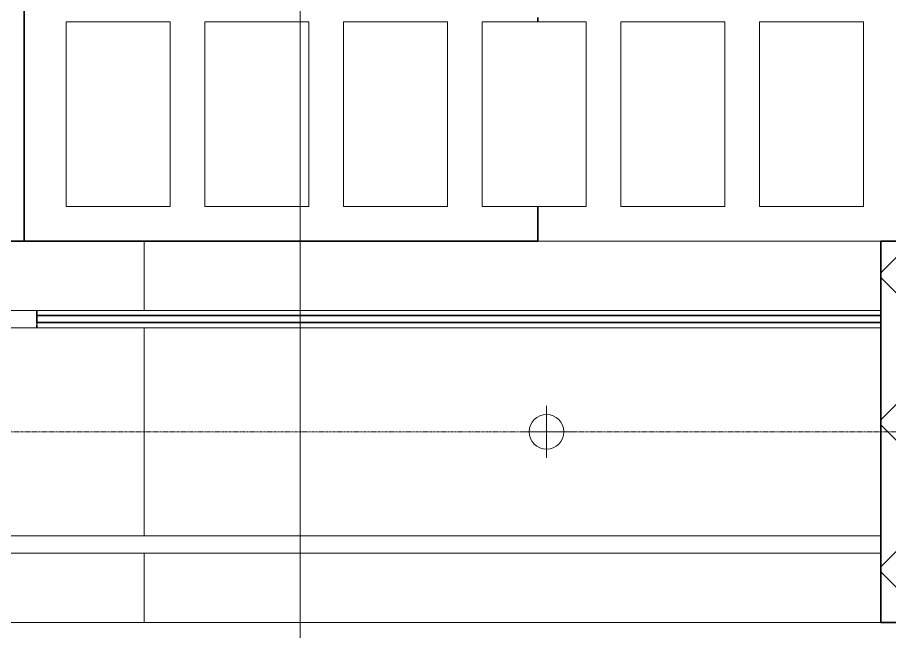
# Model space of a CAD drawing. Header units: millimetres. Extents: x -853228 to -774636, y -17776 to 22455.
# Drawn here: x -793948 to -791432, y 3003 to 4774 of the extents above; entities that cross this region are included whole.
import ezdxf

# ---------------------------------------------------------------- set-up
doc = ezdxf.new("R2010")
doc.units = ezdxf.units.MM
doc.linetypes.add('- SOM Dash 1_8_', pattern=[4.7625, 3.175, -1.5875])
doc.linetypes.add('DPA_Grid _ Level 100', pattern=[10, 5.5, -1.6, 1.3, -1.6])
for name, color, linetype, lineweight in [('A-DETL-GENF', 2, 'Continuous', 35), ('A-FLOR-E', 2, 'Continuous', 35), ('A-GLAZ-CURT', 2, 'Continuous', 9), ('A-WALL-FNSH', 2, 'Continuous', 35), ('A-WALL-PATT', 1, 'Continuous', 35), ('E-LITE-EQPM', 2, 'Continuous', 35), ('G-ANNO-TEXT', 3, 'Continuous', 9), ('I-WALL-E', 2, 'Continuous', 35), ('S-GRID', 251, 'Continuous', 9), ('S-STRS-MBND', 2, 'Continuous', 35), ('WALL-E', 2, 'Continuous', 35)]:
    doc.layers.add(name, color=color, linetype=linetype, lineweight=lineweight)

# ---------------------------------------------------------------- blocks, each defined once
blk = doc.blocks.new('DPA_CP_Metal Ceiling Panel - Vertical Panel with Gap-V3-4281-01 ENLARGED LOWER PLATFORM LEVEL - REFLECTED CEILING PLAN - SHEET 2')
at = {"layer": 'A-GLAZ-CURT'}
for p, q in [((-780457.4, 7794), (-780457.4, 7261.5)), ((-780157.4, 7794), (-780457.4, 7794)), ((-780157.4, 7794), (-780457.4, 7794)), ((-780457.4, 7794), (-780457.4, 7261.5)), ((-780457.4, 7261.5), (-780457.4, 7794)), ((-780457.4, 7794), (-780157.4, 7794)), ((-780157.4, 7794), (-780157.4, 7261.5)), ((-780157.4, 7261.5), (-780157.4, 7794)), ((-780157.4, 7794), (-780157.4, 7261.5)), ((-780157.4, 7261.5), (-780457.4, 7261.5)), ((-780457.4, 7261.5), (-780157.4, 7261.5)), ((-780157.4, 7261.5), (-780457.4, 7261.5))]:
    blk.add_line(p, q, dxfattribs=at)
blk = doc.blocks.new('System Panel - DPA-AR_Metal Ceiling Rectangular Panel-V34-4281-01 ENLARGED LOWER PLATFORM LEVEL - REFLECTED CEILING PLAN - SHEET 2')
at = {"layer": 'A-GLAZ-CURT'}
for p, q in [((-793582.4, 4129), (-793967.4, 4129)), ((-793967.4, 4129), (-793582.4, 4129)), ((-793582.4, 3929), (-793582.4, 4129)), ((-793582.4, 4129), (-793582.4, 3929)), ((-795982.4, 4078.8), (-795982.4, 3929)), ((-795982.4, 3929), (-795982.4, 4078.8)), ((-795982.4, 3929), (-793582.4, 3929)), ((-793582.4, 3929), (-795982.4, 3929))]:
    blk.add_line(p, q, dxfattribs=at)
blk = doc.blocks.new('System Panel - DPA-AR_Metal Ceiling Rectangular Panel-V16-4281-01 ENLARGED LOWER PLATFORM LEVEL - REFLECTED CEILING PLAN - SHEET 2')
at = {"layer": 'A-GLAZ-CURT'}
for p, q in [((-814257.4, 4129), (-816382.4, 4129)), ((-816382.4, 4129), (-816382.4, 3929)), ((-816382.4, 3929), (-816382.4, 4129)), ((-816382.4, 4129), (-814257.4, 4129)), ((-814257.4, 3929), (-814257.4, 4129)), ((-814257.4, 4129), (-814257.4, 3929)), ((-816382.4, 3929), (-814257.4, 3929)), ((-814257.4, 3929), (-816382.4, 3929))]:
    blk.add_line(p, q, dxfattribs=at)
blk = doc.blocks.new('System Panel - DPA-AR_Metal Ceiling Rectangular Panel-V15-4281-01 ENLARGED LOWER PLATFORM LEVEL - REFLECTED CEILING PLAN - SHEET 2')
at = {"layer": 'A-GLAZ-CURT'}
for p, q in [((-816382.4, 4129), (-818782.4, 4129)), ((-818782.4, 4129), (-818782.4, 3929)), ((-818782.4, 3929), (-818782.4, 4129)), ((-818782.4, 4129), (-816382.4, 4129)), ((-816382.4, 3929), (-816382.4, 4129)), ((-816382.4, 4129), (-816382.4, 3929)), ((-818782.4, 3929), (-816382.4, 3929)), ((-816382.4, 3929), (-818782.4, 3929))]:
    blk.add_line(p, q, dxfattribs=at)
blk = doc.blocks.new('System Panel - DPA-AR_Metal Ceiling Rectangular Panel-13139299-4281-01 ENLARGED LOWER PLATFORM LEVEL - REFLECTED CEILING PLAN - SHEET 2')
at = {"layer": 'A-GLAZ-CURT'}
for p, q in [((-818782.4, 3879), (-821182.4, 3879)), ((-821182.4, 3879), (-821182.4, 3279)), ((-821182.4, 3279), (-821182.4, 3879)), ((-821182.4, 3879), (-818782.4, 3879)), ((-818782.4, 3279), (-818782.4, 3879)), ((-818782.4, 3879), (-818782.4, 3279)), ((-821182.4, 3279), (-818782.4, 3279)), ((-818782.4, 3279), (-821182.4, 3279))]:
    blk.add_line(p, q, dxfattribs=at)
blk = doc.blocks.new('System Panel - DPA-AR_Metal Ceiling Rectangular Panel-V18-4281-01 ENLARGED LOWER PLATFORM LEVEL - REFLECTED CEILING PLAN - SHEET 2')
at = {"layer": 'A-GLAZ-CURT'}
for p, q in [((-814257.4, 3879), (-816382.4, 3879)), ((-816382.4, 3879), (-816382.4, 3279)), ((-816382.4, 3279), (-816382.4, 3879)), ((-816382.4, 3879), (-814257.4, 3879)), ((-814257.4, 3279), (-814257.4, 3879)), ((-814257.4, 3879), (-814257.4, 3279)), ((-816382.4, 3279), (-814257.4, 3279)), ((-814257.4, 3279), (-816382.4, 3279))]:
    blk.add_line(p, q, dxfattribs=at)
blk = doc.blocks.new('LGF_DL_SAA_LowPower_DL1a - LGF_DL_SAA_LowPower_DL1a-8832329-4281-01 ENLARGED LOWER PLATFORM LEVEL - REFLECTED CEILING PLAN - SHEET 2')
at = {"layer": 'A-DETL-GENF', "lineweight": 9}
for p, q in [((0, 75), (0, -75)), ((72.5, 0), (-72.5, 0))]:
    blk.add_line(p, q, dxfattribs=at)
blk.add_circle((0, 0), 50, dxfattribs=at)

msp = doc.modelspace()

# ---------------------------------------------------------------- hatches: boundary and pattern name
at = {"layer": 'A-WALL-PATT', "lineweight": 9}
h = msp.add_hatch(dxfattribs=at)
h.set_pattern_fill('FP_3', color=256, style=0, pattern_type=2)
h.set_pattern_definition([(45, (0, 0), (-212.13203, 212.13203), []), (135, (0, 0), (-212.13203, -212.13203), [])])
h.paths.add_polyline_path([(-791457.4, 3029), (-791407.4, 3029), (-791407.4, 4129), (-791457.4, 4129), (-791457.4, 3752.5)])

# ---------------------------------------------------------------- linework, layer by layer
at = {"layer": 'A-FLOR-E'}
for p, q in [((-792446.8, 4761.5), (-792446.8, 4774)), ((-792446.8, 4774), (-792446.8, 4761.5)), ((-792446.8, 4129), (-792446.8, 4229)), ((-792446.8, 4229), (-792446.8, 4129))]:
    msp.add_line(p, q, dxfattribs=at)
at = {"layer": 'A-WALL-FNSH', "color": 250}
for p, q in [((-791457.4, 3029), (-791457.4, 4129)), ((-791457.4, 4129), (-791407.4, 4129)), ((-791407.4, 3029), (-791457.4, 3029))]:
    msp.add_line(p, q, dxfattribs=at)
at = {"layer": 'G-ANNO-TEXT', "color": 10}
msp.add_line((-793132.3, 6570.8), (-793132.3, -2897.8), dxfattribs=at)
at = {"layer": 'I-WALL-E', "color": 8, "linetype": '- SOM Dash 1_8_'}
for p, q in [((-793892.4, 3914), (-793892.4, 3929)), ((-793892.4, 3879), (-793892.4, 3929)), ((-793892.4, 3894), (-793892.4, 3914)), ((-793892.4, 3879), (-793892.4, 3894))]:
    msp.add_line(p, q, dxfattribs=at)
at = {"layer": 'I-WALL-E'}
for p, q in [((-791457.4, 3914), (-793892.4, 3914)), ((-793892.4, 3914), (-791457.4, 3914)), ((-793892.4, 3894), (-793892.4, 3914)), ((-793892.4, 3894), (-793892.4, 3914)), ((-791457.4, 3914), (-791457.4, 3894)), ((-791457.4, 3894), (-793892.4, 3894)), ((-793892.4, 3894), (-791457.4, 3894))]:
    msp.add_line(p, q, dxfattribs=at)
at = {"layer": 'S-GRID', "linetype": 'DPA_Grid _ Level 100'}
msp.add_line((-778882.4, 3579), (-851892.1, 3579), dxfattribs=at)
at = {"layer": 'S-STRS-MBND'}
msp.add_line((-793967.4, 4129), (-792446.8, 4129), dxfattribs=at)
at = {"layer": 'WALL-E'}
for p, q in [((-793929.2, 7894), (-793929.2, 4129)), ((-793929.2, 4129), (-793929.2, 7894)), ((-793929.2, 4129), (-793979.2, 4129)), ((-793929.2, 4129), (-793967.4, 4129))]:
    msp.add_line(p, q, dxfattribs=at)

# ---------------------------------------------------------------- block references
at = {"layer": 'A-GLAZ-CURT'}
for name, p in [('DPA_CP_Metal Ceiling Panel - Vertical Panel with Gap-V3-4281-01 ENLARGED LOWER PLATFORM LEVEL - REFLECTED CEILING PLAN - SHEET 2', (-13350, -3032.5)), ('DPA_CP_Metal Ceiling Panel - Vertical Panel with Gap-V3-4281-01 ENLARGED LOWER PLATFORM LEVEL - REFLECTED CEILING PLAN - SHEET 2', (-12950, -3032.5)), ('DPA_CP_Metal Ceiling Panel - Vertical Panel with Gap-V3-4281-01 ENLARGED LOWER PLATFORM LEVEL - REFLECTED CEILING PLAN - SHEET 2', (-12550, -3032.5)), ('DPA_CP_Metal Ceiling Panel - Vertical Panel with Gap-V3-4281-01 ENLARGED LOWER PLATFORM LEVEL - REFLECTED CEILING PLAN - SHEET 2', (-12150, -3032.5)), ('DPA_CP_Metal Ceiling Panel - Vertical Panel with Gap-V3-4281-01 ENLARGED LOWER PLATFORM LEVEL - REFLECTED CEILING PLAN - SHEET 2', (-11750, -3032.5)), ('DPA_CP_Metal Ceiling Panel - Vertical Panel with Gap-V3-4281-01 ENLARGED LOWER PLATFORM LEVEL - REFLECTED CEILING PLAN - SHEET 2', (-11350, -3032.5)), ('System Panel - DPA-AR_Metal Ceiling Rectangular Panel-V34-4281-01 ENLARGED LOWER PLATFORM LEVEL - REFLECTED CEILING PLAN - SHEET 2', (0, 0)), ('System Panel - DPA-AR_Metal Ceiling Rectangular Panel-V16-4281-01 ENLARGED LOWER PLATFORM LEVEL - REFLECTED CEILING PLAN - SHEET 2', (22800, 0)), ('System Panel - DPA-AR_Metal Ceiling Rectangular Panel-13139299-4281-01 ENLARGED LOWER PLATFORM LEVEL - REFLECTED CEILING PLAN - SHEET 2', (25200, 0)), ('System Panel - DPA-AR_Metal Ceiling Rectangular Panel-V18-4281-01 ENLARGED LOWER PLATFORM LEVEL - REFLECTED CEILING PLAN - SHEET 2', (22800, 0)), ('System Panel - DPA-AR_Metal Ceiling Rectangular Panel-V15-4281-01 ENLARGED LOWER PLATFORM LEVEL - REFLECTED CEILING PLAN - SHEET 2', (22800, -900)), ('System Panel - DPA-AR_Metal Ceiling Rectangular Panel-V16-4281-01 ENLARGED LOWER PLATFORM LEVEL - REFLECTED CEILING PLAN - SHEET 2', (22800, -900))]:
    msp.add_blockref(name, p, dxfattribs=at)
at = {"layer": 'E-LITE-EQPM', "extrusion": (0, 0, -1), "rotation": 180}
msp.add_blockref('LGF_DL_SAA_LowPower_DL1a - LGF_DL_SAA_LowPower_DL1a-8832329-4281-01 ENLARGED LOWER PLATFORM LEVEL - REFLECTED CEILING PLAN - SHEET 2', (792421.9, 3579), dxfattribs=at)

doc.saveas('drawing.dxf')
